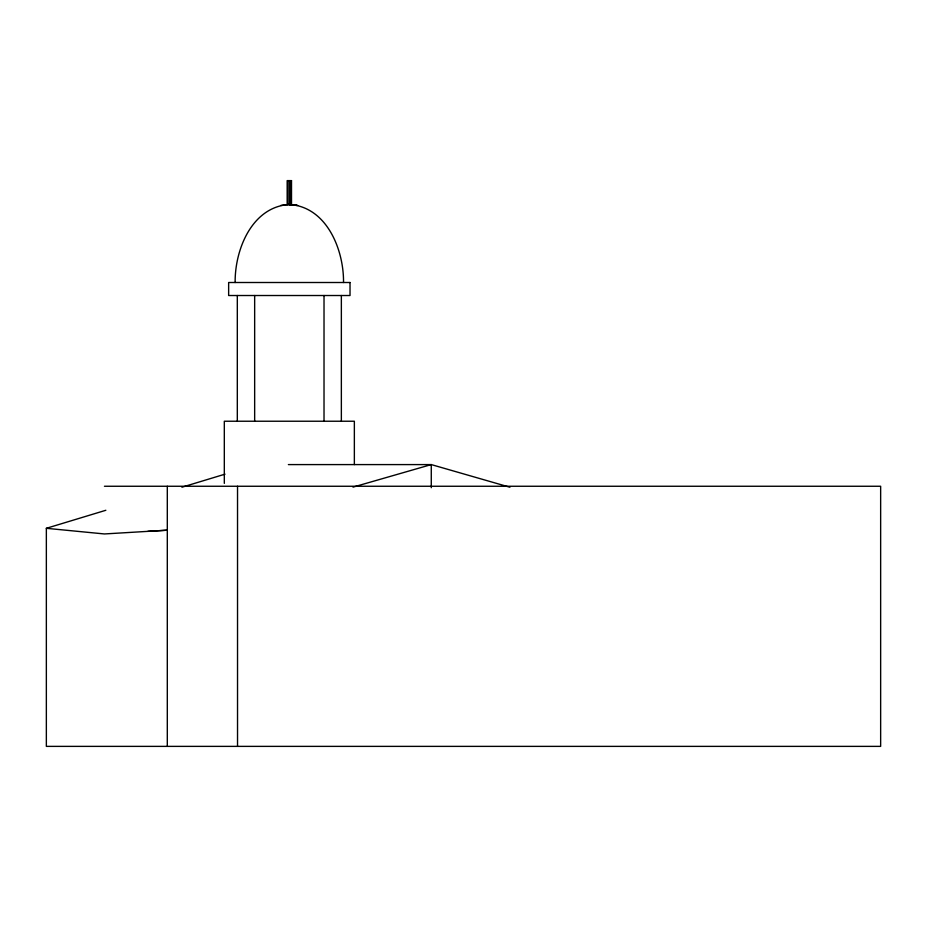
<?xml version="1.0" encoding="UTF-8"?>
<svg xmlns="http://www.w3.org/2000/svg" width="927" height="927" viewBox="0 0 927 927"><rect width="100%" height="100%" fill="white"/><g stroke="black" fill="none" stroke-linecap="round" stroke-linejoin="round"><path stroke-width="1.39" d="M235.145 282.503C234.763 249.745 251.843 206.895 289.27 204.473L280.858 205.423M104.438 486.258L880.65 486.258L880.65 746.374L46.35 746.374L46.35 528.309L105.84 510.279M181.924 487.22L225.018 474.16M353.013 487.127L431.275 464.589L509.92 487.243M167.289 530.198L104.438 533.952L46.35 528.309M147.856 531.345L166.86 530.221M288.378 464.589L431.275 464.589L431.275 487.706M297.66 205.423L289.375 204.473L289.34 180.626M297.161 205.423L289.375 204.473L294.149 205.238M296.373 205.423L289.375 204.473C326.814 206.872 343.905 249.745 343.523 282.503M354.357 464.589L354.357 421.229L224.311 421.229L224.311 483.373M341.356 295.516L341.356 421.229M324.021 295.516L324.021 421.229M290.869 180.626L290.869 204.473M287.799 180.626L287.799 204.473M254.658 295.516L254.658 421.229M237.532 486.258L237.532 746.374M237.312 295.516L237.312 421.229M167.3 486.258L167.3 746.374M291.507 180.626L287.173 180.626L287.173 204.473L291.507 204.473L291.507 180.626M350.024 282.503L228.645 282.503L228.645 295.516L350.024 295.516L350.024 282.503"/></g></svg>
